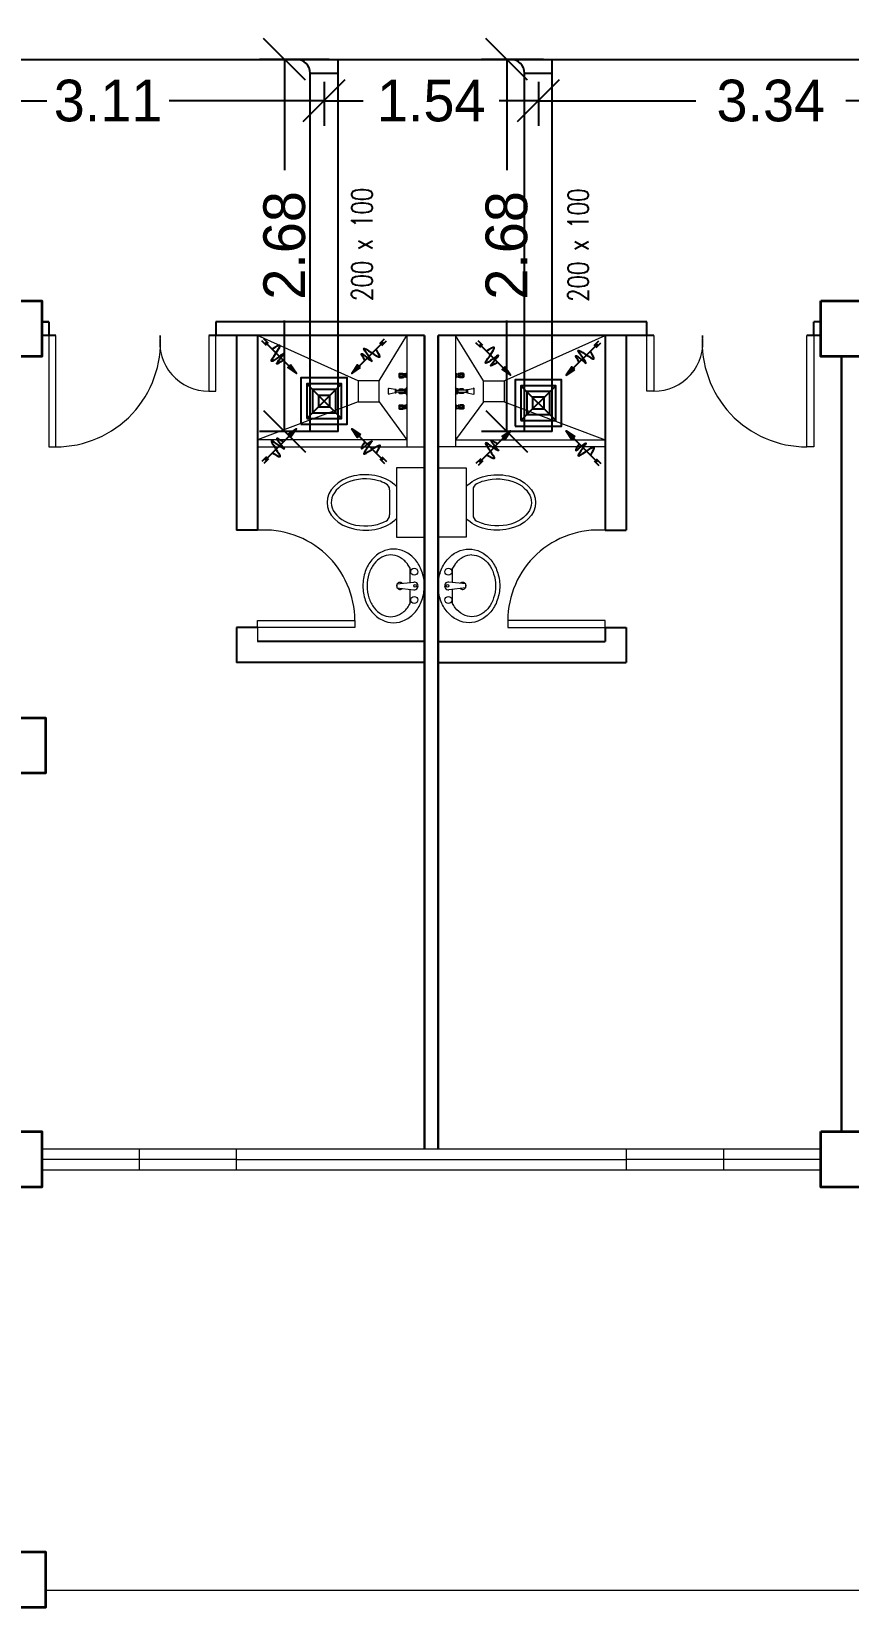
# Model space of a CAD drawing. Header units: inches. Extents: x 57 to 217, y -85 to 29.
# Drawn here: x 184.89 to 190.77, y -19.14 to -7.81 of the extents above; entities that cross this region are included whole.
import ezdxf

# ---------------------------------------------------------------- set-up
doc = ezdxf.new("R2010")
doc.units = ezdxf.units.IN
doc.header["$MEASUREMENT"] = 0
for name, color, linetype in [('AIR', 7, 'Continuous'), ('AIR-00', 8, 'Continuous'), ('AIR-03', 30, 'Continuous'), ('dimen', 7, 'Continuous'), ('ducting label', 7, 'Continuous'), ('exhaust', 7, 'Continuous')]:
    doc.layers.add(name, color=color, linetype=linetype)
doc.styles.add('Arch-Dim', font='simplex.shx', dxfattribs={"width": 0.75})
doc.dimstyles.new('Copy of dimension', dxfattribs={"dimtxt": 0.3, "dimasz": 0.3, "dimexe": 0.18, "dimexo": 0.0625, "dimgap": 0.09, "dimtad": 0, "dimzin": 0, "dimdsep": 46, "dimtxsty": 'Standard', "dimblk": 'OBLIQUE', "dimcen": 0.09, "dimclrd": 256, "dimclre": 256, "dimclrt": 256, "dimadec": 0, "dimazin": 0, "dimtfac": 1, "dimtofl": 0, "dimtmove": 0, "dimatfit": 3, "dimldrblk": 'OBLIQUE', "dimfxl": 1, "dimtolj": 1, "dimtzin": 0, "dimarcsym": 0})

# ---------------------------------------------------------------- blocks, each defined once
blk = doc.blocks.new('GRILL-C-IN')
at = {"layer": 'AIR-00', "ltscale": 3}
for p, q in [((-0.623, 0.601), (-0.674, 0.651)), ((-0.601, 0.623), (-0.651, 0.674)), ((-0.637, 0.637), (-0.3, 0.3)), ((0.637, 0.637), (0.3, 0.3)), ((0.601, 0.623), (0.651, 0.674)), ((0.623, 0.601), (0.674, 0.651)), ((-0.637, -0.637), (-0.3, -0.3)), ((0.637, -0.637), (0.3, -0.3)), ((-0.623, -0.601), (-0.674, -0.651)), ((-0.601, -0.623), (-0.651, -0.674)), ((0.601, -0.623), (0.651, -0.674)), ((0.623, -0.601), (0.674, -0.651))]:
    blk.add_line(p, q, dxfattribs=at)
at = {"layer": 'AIR-00', "color": 50}
for p, q in [((-0.188, 0.187), (0.187, -0.188)), ((0.187, 0.187), (-0.188, -0.188))]:
    blk.add_line(p, q, dxfattribs=at)
at = {"layer": 'AIR-00', "ltscale": 3}
for points in [[(-0.362, 0.393), (-0.393, 0.362), (-0.3, 0.3)], [(0.393, 0.362), (0.362, 0.393), (0.3, 0.3)], [(-0.362, -0.393), (-0.393, -0.362), (-0.3, -0.3)], [(0.393, -0.362), (0.362, -0.393), (0.3, -0.3)]]:
    blk.add_lwpolyline(points, close=True, dxfattribs=at)
at = {"layer": 'AIR-00', "color": 50}
for points in [[(-0.188, -0.188), (0.187, -0.188), (0.187, 0.187), (-0.188, 0.187)], [(-0.125, -0.125), (0.125, -0.125), (0.125, 0.125), (-0.125, 0.125)], [(-0.062, -0.062), (0.062, -0.062), (0.062, 0.062), (-0.062, 0.062)]]:
    blk.add_lwpolyline(points, close=True, dxfattribs=at)
at = {"layer": 'AIR-00', "ltscale": 3}
for points in [[(-0.441, 0.441), (-0.512, 0.404), (-0.432, 0.514), (-0.568, 0.43), (-0.477, 0.6), (-0.561, 0.561)], [(0.441, 0.441), (0.404, 0.512), (0.514, 0.432), (0.43, 0.568), (0.6, 0.477), (0.561, 0.561)], [(-0.441, -0.441), (-0.512, -0.404), (-0.432, -0.514), (-0.568, -0.43), (-0.477, -0.6), (-0.561, -0.561)], [(0.441, -0.441), (0.404, -0.512), (0.514, -0.432), (0.43, -0.568), (0.6, -0.477), (0.561, -0.561)]]:
    blk.add_spline(points, degree=3, dxfattribs=at)
for points in [[(-0.3, 0.3), (-0.362, 0.393), (-0.393, 0.362)], [(0.3, 0.3), (0.393, 0.362), (0.362, 0.393)], [(-0.3, -0.3), (-0.362, -0.393), (-0.393, -0.362)], [(0.3, -0.3), (0.393, -0.362), (0.362, -0.393)]]:
    blk.add_solid(points, dxfattribs=at)
at = {"layer": 'AIR-03', "color": 6}
blk.add_lwpolyline([(-0.25, -0.25), (0.25, -0.25), (0.25, 0.25), (-0.25, 0.25)], close=True, dxfattribs=at)
blk = doc.blocks.new('_Oblique')
at = {"color": 0, "linetype": 'ByBlock', "lineweight": -2}
blk.add_line((-0.5, -0.5), (0.5, 0.5), dxfattribs=at)
blk = doc.blocks.new('*D65')
at = {"layer": 'Defpoints', "color": 0, "transparency": 16777216}
for p in [(183.891, -7.51), (186.999, -8.11), (186.999, -8.308)]:
    blk.add_point(p, dxfattribs=at)
at = {"layer": 'dimen', "lineweight": -2, "transparency": 16777216}
for p, q in [((183.891, -7.572), (183.891, -8.488)), ((186.999, -8.172), (186.999, -8.488)), ((183.891, -8.308), (185.005, -8.308)), ((186.999, -8.308), (185.885, -8.308))]:
    blk.add_line(p, q, dxfattribs=at)
at = {"layer": 'dimen', "lineweight": -2, "transparency": 16777216, "xscale": 0.3, "yscale": 0.3, "zscale": 0.3, "rotation": 180}
blk.add_blockref('_Oblique', (183.891, -8.308), dxfattribs=at)
at = {"layer": 'dimen', "lineweight": -2, "transparency": 16777216, "xscale": 0.3, "yscale": 0.3, "zscale": 0.3}
blk.add_blockref('_Oblique', (186.999, -8.308), dxfattribs=at)
at = {"layer": 'dimen', "transparency": 16777216, "insert": (185.445, -8.308), "char_height": 0.3, "attachment_point": 5}
blk.add_mtext('\\A1;3.11', dxfattribs=at)
blk = doc.blocks.new('*D66')
at = {"layer": 'Defpoints', "color": 0, "transparency": 16777216}
for p in [(186.999, -8.11), (188.54, -8.11), (188.54, -8.308)]:
    blk.add_point(p, dxfattribs=at)
at = {"layer": 'dimen', "lineweight": -2, "transparency": 16777216}
for p, q in [((186.999, -8.172), (186.999, -8.488)), ((188.54, -8.172), (188.54, -8.488)), ((186.999, -8.308), (187.279, -8.308)), ((188.54, -8.308), (188.259, -8.308))]:
    blk.add_line(p, q, dxfattribs=at)
at = {"layer": 'dimen', "lineweight": -2, "transparency": 16777216, "xscale": 0.3, "yscale": 0.3, "zscale": 0.3, "rotation": 180}
blk.add_blockref('_Oblique', (186.999, -8.308), dxfattribs=at)
at = {"layer": 'dimen', "lineweight": -2, "transparency": 16777216, "xscale": 0.3, "yscale": 0.3, "zscale": 0.3}
blk.add_blockref('_Oblique', (188.54, -8.308), dxfattribs=at)
at = {"layer": 'dimen', "transparency": 16777216, "insert": (187.769, -8.308), "char_height": 0.3, "attachment_point": 5}
blk.add_mtext('\\A1;1.54', dxfattribs=at)
blk = doc.blocks.new('*D67')
at = {"layer": 'Defpoints', "color": 0, "transparency": 16777216}
for p in [(191.882, -7.51), (188.54, -8.11), (191.882, -8.308)]:
    blk.add_point(p, dxfattribs=at)
at = {"layer": 'dimen', "lineweight": -2, "transparency": 16777216}
for p, q in [((191.882, -7.572), (191.882, -8.488)), ((188.54, -8.172), (188.54, -8.488)), ((188.54, -8.308), (189.671, -8.308)), ((191.882, -8.308), (190.751, -8.308))]:
    blk.add_line(p, q, dxfattribs=at)
at = {"layer": 'dimen', "lineweight": -2, "transparency": 16777216, "xscale": 0.3, "yscale": 0.3, "zscale": 0.3, "rotation": 180}
blk.add_blockref('_Oblique', (188.54, -8.308), dxfattribs=at)
at = {"layer": 'dimen', "lineweight": -2, "transparency": 16777216, "xscale": 0.3, "yscale": 0.3, "zscale": 0.3}
blk.add_blockref('_Oblique', (191.882, -8.308), dxfattribs=at)
at = {"layer": 'dimen', "transparency": 16777216, "insert": (190.211, -8.308), "char_height": 0.3, "attachment_point": 5}
blk.add_mtext('\\A1;3.34', dxfattribs=at)
blk = doc.blocks.new('*D20')
at = {"layer": 'Defpoints', "color": 0, "transparency": 16777216}
for p in [(187.099, -8.01), (186.714, -10.686), (187.099, -10.686)]:
    blk.add_point(p, dxfattribs=at)
at = {"layer": 'dimen', "lineweight": -2, "transparency": 16777216}
for p, q in [((187.036, -8.01), (186.534, -8.01)), ((186.714, -8.01), (186.714, -8.808)), ((186.714, -10.686), (186.714, -9.888)), ((187.036, -10.686), (186.534, -10.686))]:
    blk.add_line(p, q, dxfattribs=at)
at = {"layer": 'dimen', "lineweight": -2, "transparency": 16777216, "xscale": 0.3, "yscale": 0.3, "zscale": 0.3}
for p, rotation in [((186.714, -8.01), 90), ((186.714, -10.686), 270)]:
    blk.add_blockref('_Oblique', p, dxfattribs=dict(at, rotation=rotation))
at = {"layer": 'dimen', "transparency": 16777216, "insert": (186.714, -9.348), "char_height": 0.3, "attachment_point": 5, "rotation": 90}
blk.add_mtext('\\A1;2.68', dxfattribs=at)
blk = doc.blocks.new('*D21')
at = {"layer": 'Defpoints', "color": 0, "transparency": 16777216}
for p in [(188.64, -8.01), (188.312, -10.686), (188.64, -10.686)]:
    blk.add_point(p, dxfattribs=at)
at = {"layer": 'dimen', "lineweight": -2, "transparency": 16777216}
for p, q in [((188.577, -8.01), (188.132, -8.01)), ((188.312, -8.01), (188.312, -8.808)), ((188.312, -10.686), (188.312, -9.888)), ((188.577, -10.686), (188.132, -10.686))]:
    blk.add_line(p, q, dxfattribs=at)
at = {"layer": 'dimen', "lineweight": -2, "transparency": 16777216, "xscale": 0.3, "yscale": 0.3, "zscale": 0.3}
for p, rotation in [((188.312, -8.01), 90), ((188.312, -10.686), 270)]:
    blk.add_blockref('_Oblique', p, dxfattribs=dict(at, rotation=rotation))
at = {"layer": 'dimen', "transparency": 16777216, "insert": (188.312, -9.348), "char_height": 0.3, "attachment_point": 5, "rotation": 90}
blk.add_mtext('\\A1;2.68', dxfattribs=at)

msp = doc.modelspace()

# ---------------------------------------------------------------- linework, layer by layer
at = {"color": 8, "lineweight": 25}
for p, q in [((185.02, -9.897), (184.97, -9.897)), ((184.97, -9.897), (185.02, -9.897)), ((185.02, -9.897), (185.02, -9.997)), ((189.32, -9.897), (186.22, -9.897)), ((186.22, -9.897), (186.22, -9.997)), ((189.32, -9.997), (189.32, -9.897)), ((190.57, -9.897), (190.52, -9.897)), ((190.52, -9.997), (190.52, -9.897)), ((185.07, -9.997), (184.97, -9.997)), ((187.72, -9.997), (186.17, -9.997)), ((187.72, -15.847), (187.72, -9.997)), ((187.72, -9.997), (187.72, -15.847)), ((187.82, -15.847), (187.82, -9.997)), ((187.82, -9.997), (187.82, -15.847)), ((189.37, -9.997), (187.82, -9.997)), ((190.57, -9.997), (190.47, -9.997)), ((190.72, -15.722), (190.72, -10.147)), ((190.72, -10.147), (190.72, -15.722)), ((187.72, -12.382), (187.72, -10.432))]:
    msp.add_line(p, q, dxfattribs=at)
at = {"color": 8, "lineweight": 25, "ltscale": 0.3}
for p, q in [((186.37, -9.997), (186.37, -11.397)), ((186.52, -9.997), (186.52, -11.397)), ((189.02, -9.997), (189.02, -11.397)), ((189.17, -9.997), (189.17, -11.397)), ((186.52, -11.397), (186.37, -11.397)), ((189.02, -11.397), (189.17, -11.397)), ((186.37, -12.097), (186.37, -12.347)), ((186.52, -12.097), (186.37, -12.097)), ((189.02, -12.097), (189.02, -12.197)), ((189.02, -12.097), (189.17, -12.097)), ((189.17, -12.097), (189.17, -12.347)), ((187.72, -12.197), (186.52, -12.197)), ((187.82, -12.197), (189.02, -12.197)), ((187.72, -12.347), (186.37, -12.347)), ((187.82, -12.347), (189.17, -12.347))]:
    msp.add_line(p, q, dxfattribs=at)
at = {"color": 8, "lineweight": 9}
for p, q in [((187.595, -9.997), (186.52, -9.997)), ((187.595, -9.997), (187.595, -10.797)), ((187.945, -9.997), (187.945, -10.797)), ((187.536, -10.27), (187.536, -10.296)), ((187.536, -10.27), (187.538, -10.27)), ((187.536, -10.296), (187.538, -10.296)), ((187.538, -10.27), (187.54, -10.266)), ((187.538, -10.27), (187.538, -10.296)), ((187.538, -10.296), (187.54, -10.3)), ((187.54, -10.266), (187.54, -10.3)), ((187.54, -10.266), (187.562, -10.266)), ((187.54, -10.3), (187.562, -10.3)), ((187.548, -10.27), (187.561, -10.27)), ((187.548, -10.277), (187.56, -10.277)), ((187.548, -10.289), (187.56, -10.289)), ((187.548, -10.296), (187.561, -10.296)), ((187.562, -10.266), (187.566, -10.269)), ((187.562, -10.27), (187.562, -10.277)), ((187.562, -10.296), (187.562, -10.289)), ((187.562, -10.3), (187.566, -10.298)), ((187.567, -10.269), (187.573, -10.269)), ((187.567, -10.297), (187.573, -10.297)), ((187.573, -10.269), (187.576, -10.27)), ((187.573, -10.269), (187.573, -10.297)), ((187.573, -10.297), (187.576, -10.296)), ((187.576, -10.27), (187.576, -10.296)), ((187.587, -10.272), (187.576, -10.272)), ((187.587, -10.294), (187.576, -10.294)), ((187.594, -10.266), (187.587, -10.269)), ((187.587, -10.269), (187.587, -10.297)), ((187.594, -10.3), (187.587, -10.297)), ((187.594, -10.266), (187.594, -10.3)), ((187.594, -10.266), (187.595, -10.266)), ((187.594, -10.3), (187.595, -10.3)), ((187.595, -10.266), (187.595, -10.3)), ((187.945, -10.266), (187.945, -10.3)), ((187.946, -10.266), (187.945, -10.266)), ((187.946, -10.3), (187.945, -10.3)), ((187.946, -10.266), (187.946, -10.3)), ((187.946, -10.266), (187.952, -10.269)), ((187.946, -10.3), (187.952, -10.297)), ((187.952, -10.269), (187.952, -10.297)), ((187.952, -10.272), (187.964, -10.272)), ((187.952, -10.294), (187.964, -10.294)), ((187.966, -10.269), (187.964, -10.27)), ((187.964, -10.27), (187.964, -10.296)), ((187.966, -10.297), (187.964, -10.296)), ((187.966, -10.269), (187.966, -10.297)), ((187.972, -10.269), (187.966, -10.269)), ((187.972, -10.297), (187.966, -10.297)), ((187.978, -10.266), (187.974, -10.269)), ((187.978, -10.3), (187.974, -10.298)), ((188, -10.266), (187.978, -10.266)), ((187.978, -10.27), (187.978, -10.277)), ((187.978, -10.296), (187.978, -10.289)), ((188, -10.3), (187.978, -10.3)), ((187.991, -10.27), (187.979, -10.27)), ((187.991, -10.277), (187.979, -10.277)), ((187.991, -10.289), (187.979, -10.289)), ((187.991, -10.296), (187.979, -10.296)), ((188, -10.266), (188, -10.3)), ((188.002, -10.27), (188, -10.266)), ((188.002, -10.296), (188, -10.3)), ((188.002, -10.27), (188.002, -10.296)), ((188.004, -10.27), (188.002, -10.27)), ((188.004, -10.296), (188.002, -10.296)), ((188.004, -10.27), (188.004, -10.296)), ((187.463, -10.416), (187.463, -10.377)), ((187.509, -10.384), (187.468, -10.376)), ((187.509, -10.409), (187.468, -10.418)), ((187.517, -10.384), (187.509, -10.384)), ((187.509, -10.384), (187.509, -10.409)), ((187.509, -10.384), (187.509, -10.409)), ((187.509, -10.409), (187.517, -10.409)), ((187.517, -10.409), (187.517, -10.384)), ((187.517, -10.389), (187.579, -10.389)), ((187.579, -10.404), (187.517, -10.404)), ((187.536, -10.384), (187.536, -10.389)), ((187.536, -10.384), (187.538, -10.384)), ((187.536, -10.404), (187.536, -10.41)), ((187.536, -10.41), (187.538, -10.41)), ((187.538, -10.384), (187.54, -10.38)), ((187.538, -10.384), (187.538, -10.389)), ((187.538, -10.404), (187.538, -10.41)), ((187.538, -10.41), (187.54, -10.413)), ((187.54, -10.38), (187.54, -10.389)), ((187.54, -10.38), (187.562, -10.38)), ((187.54, -10.404), (187.54, -10.413)), ((187.54, -10.413), (187.562, -10.413)), ((187.548, -10.384), (187.561, -10.384)), ((187.548, -10.41), (187.561, -10.41)), ((187.562, -10.38), (187.566, -10.382)), ((187.562, -10.383), (187.562, -10.389)), ((187.562, -10.41), (187.562, -10.404)), ((187.562, -10.413), (187.566, -10.411)), ((187.567, -10.383), (187.573, -10.383)), ((187.567, -10.411), (187.573, -10.411)), ((187.573, -10.383), (187.573, -10.389)), ((187.573, -10.383), (187.576, -10.383)), ((187.573, -10.404), (187.573, -10.411)), ((187.573, -10.411), (187.576, -10.41)), ((187.576, -10.383), (187.576, -10.389)), ((187.579, -10.385), (187.576, -10.385)), ((187.576, -10.404), (187.576, -10.41)), ((187.579, -10.408), (187.576, -10.408)), ((187.579, -10.414), (187.579, -10.379)), ((187.579, -10.379), (187.589, -10.379)), ((187.579, -10.389), (187.579, -10.404)), ((187.589, -10.414), (187.579, -10.414)), ((187.589, -10.379), (187.595, -10.368)), ((187.589, -10.414), (187.589, -10.379)), ((187.589, -10.379), (187.589, -10.414)), ((187.595, -10.426), (187.589, -10.414)), ((187.595, -10.368), (187.595, -10.426)), ((187.951, -10.379), (187.945, -10.368)), ((187.945, -10.368), (187.945, -10.426)), ((187.945, -10.426), (187.951, -10.414)), ((187.951, -10.414), (187.951, -10.379)), ((187.96, -10.379), (187.951, -10.379)), ((187.951, -10.379), (187.951, -10.414)), ((187.951, -10.414), (187.96, -10.414)), ((187.96, -10.414), (187.96, -10.379)), ((187.96, -10.385), (187.964, -10.385)), ((188.023, -10.389), (187.96, -10.389)), ((187.96, -10.389), (187.96, -10.404)), ((187.96, -10.404), (188.023, -10.404)), ((187.96, -10.408), (187.964, -10.408)), ((187.964, -10.383), (187.964, -10.389)), ((187.966, -10.383), (187.964, -10.383)), ((187.964, -10.404), (187.964, -10.41)), ((187.966, -10.411), (187.964, -10.41)), ((187.966, -10.383), (187.966, -10.389)), ((187.972, -10.383), (187.966, -10.383)), ((187.966, -10.404), (187.966, -10.411)), ((187.972, -10.411), (187.966, -10.411)), ((187.978, -10.38), (187.974, -10.382)), ((187.978, -10.413), (187.974, -10.411)), ((188, -10.38), (187.978, -10.38)), ((187.978, -10.383), (187.978, -10.389)), ((187.978, -10.41), (187.978, -10.404)), ((188, -10.413), (187.978, -10.413)), ((187.991, -10.384), (187.979, -10.384)), ((187.991, -10.41), (187.979, -10.41)), ((188, -10.38), (188, -10.389)), ((188.002, -10.384), (188, -10.38)), ((188, -10.404), (188, -10.413)), ((188.002, -10.41), (188, -10.413)), ((188.002, -10.384), (188.002, -10.389)), ((188.004, -10.384), (188.002, -10.384)), ((188.002, -10.404), (188.002, -10.41)), ((188.004, -10.41), (188.002, -10.41)), ((188.004, -10.384), (188.004, -10.389)), ((188.004, -10.404), (188.004, -10.41)), ((188.023, -10.384), (188.03, -10.384)), ((188.023, -10.409), (188.023, -10.384)), ((188.03, -10.409), (188.023, -10.409)), ((188.03, -10.384), (188.072, -10.376)), ((188.03, -10.384), (188.03, -10.409)), ((188.03, -10.384), (188.03, -10.409)), ((188.03, -10.409), (188.072, -10.418)), ((188.077, -10.416), (188.077, -10.377)), ((187.536, -10.497), (187.538, -10.497)), ((187.536, -10.497), (187.536, -10.523)), ((187.536, -10.523), (187.538, -10.523)), ((187.538, -10.497), (187.54, -10.494)), ((187.538, -10.497), (187.538, -10.523)), ((187.538, -10.523), (187.54, -10.527)), ((187.54, -10.494), (187.562, -10.494)), ((187.54, -10.494), (187.54, -10.527)), ((187.54, -10.527), (187.562, -10.527)), ((187.548, -10.497), (187.561, -10.497)), ((187.548, -10.504), (187.56, -10.504)), ((187.548, -10.516), (187.56, -10.516)), ((187.548, -10.523), (187.561, -10.523)), ((187.562, -10.494), (187.566, -10.496)), ((187.562, -10.497), (187.562, -10.504)), ((187.562, -10.524), (187.562, -10.516)), ((187.562, -10.527), (187.566, -10.525)), ((187.567, -10.496), (187.573, -10.496)), ((187.567, -10.524), (187.573, -10.524)), ((187.573, -10.496), (187.573, -10.524)), ((187.573, -10.496), (187.576, -10.497)), ((187.573, -10.524), (187.576, -10.524)), ((187.576, -10.497), (187.576, -10.524)), ((187.587, -10.499), (187.576, -10.499)), ((187.587, -10.522), (187.576, -10.522)), ((187.594, -10.493), (187.587, -10.497)), ((187.587, -10.497), (187.587, -10.524)), ((187.594, -10.527), (187.587, -10.524)), ((187.594, -10.493), (187.595, -10.493)), ((187.594, -10.493), (187.594, -10.527)), ((187.594, -10.527), (187.595, -10.527)), ((187.595, -10.493), (187.595, -10.527)), ((187.946, -10.493), (187.945, -10.493)), ((187.945, -10.493), (187.945, -10.527)), ((187.946, -10.527), (187.945, -10.527)), ((187.946, -10.493), (187.952, -10.497)), ((187.946, -10.493), (187.946, -10.527)), ((187.946, -10.527), (187.952, -10.524)), ((187.952, -10.497), (187.952, -10.524)), ((187.952, -10.499), (187.964, -10.499)), ((187.952, -10.522), (187.964, -10.522)), ((187.966, -10.496), (187.964, -10.497)), ((187.964, -10.497), (187.964, -10.524)), ((187.966, -10.524), (187.964, -10.524)), ((187.972, -10.496), (187.966, -10.496)), ((187.966, -10.496), (187.966, -10.524)), ((187.972, -10.524), (187.966, -10.524)), ((187.978, -10.494), (187.974, -10.496)), ((187.978, -10.527), (187.974, -10.525)), ((188, -10.494), (187.978, -10.494)), ((187.978, -10.497), (187.978, -10.504)), ((187.978, -10.524), (187.978, -10.516)), ((188, -10.527), (187.978, -10.527)), ((187.991, -10.497), (187.979, -10.497)), ((187.991, -10.504), (187.979, -10.504)), ((187.991, -10.516), (187.979, -10.516)), ((187.991, -10.523), (187.979, -10.523)), ((188.002, -10.497), (188, -10.494)), ((188, -10.494), (188, -10.527)), ((188.002, -10.523), (188, -10.527)), ((188.004, -10.497), (188.002, -10.497)), ((188.002, -10.497), (188.002, -10.523)), ((188.004, -10.523), (188.002, -10.523)), ((188.004, -10.497), (188.004, -10.523)), ((187.72, -10.947), (187.52, -10.947)), ((187.52, -10.947), (187.52, -11.447)), ((187.72, -11.447), (187.72, -10.947)), ((187.82, -10.947), (188.02, -10.947)), ((187.82, -11.447), (187.82, -10.947)), ((188.02, -10.947), (188.02, -11.447)), ((187.47, -11.106), (187.47, -11.287)), ((188.07, -11.106), (188.07, -11.287)), ((187.52, -11.447), (187.72, -11.447)), ((188.02, -11.447), (187.82, -11.447)), ((187.618, -11.772), (187.618, -11.67)), ((187.922, -11.772), (187.922, -11.67)), ((187.522, -11.782), (187.644, -11.769)), ((188.018, -11.782), (187.896, -11.769)), ((187.522, -11.811), (187.644, -11.825)), ((188.018, -11.811), (187.896, -11.825)), ((184.97, -15.847), (187.72, -15.847)), ((184.97, -15.847), (184.97, -15.997)), ((185.67, -15.847), (185.67, -15.997)), ((186.37, -15.997), (186.37, -15.847)), ((187.72, -15.847), (187.82, -15.847)), ((187.82, -15.847), (190.57, -15.847)), ((189.17, -15.847), (189.17, -15.997)), ((189.87, -15.847), (189.87, -15.997)), ((190.57, -15.997), (190.57, -15.847)), ((186.37, -15.922), (184.97, -15.922)), ((186.37, -15.922), (189.17, -15.922)), ((190.57, -15.922), (189.17, -15.922)), ((184.97, -15.997), (187.82, -15.997)), ((187.72, -15.997), (190.57, -15.997)), ((200.32, -19.022), (184.995, -19.022))]:
    msp.add_line(p, q, dxfattribs=at)
at = {"color": 8, "lineweight": 9, "ltscale": 0.3}
for p, q in [((187.245, -10.322), (186.52, -9.997)), ((187.395, -10.322), (187.595, -9.997)), ((188.145, -10.322), (187.945, -9.997)), ((188.295, -10.322), (189.02, -9.997)), ((187.245, -10.472), (186.52, -10.747)), ((187.395, -10.472), (187.595, -10.747)), ((188.145, -10.472), (187.945, -10.747)), ((188.295, -10.472), (189.02, -10.747))]:
    msp.add_line(p, q, dxfattribs=at)
at = {"color": 8, "lineweight": 13, "ltscale": 0.3}
msp.add_line((186.52, -12.097), (186.52, -12.197), dxfattribs=at)
at = {"color": 8, "lineweight": 35}
for points in [[(184.57, -9.747), (184.97, -9.747), (184.97, -10.147), (184.57, -10.147)], [(190.57, -9.747), (190.97, -9.747), (190.97, -10.147), (190.57, -10.147)], [(184.595, -12.745), (184.995, -12.745), (184.995, -13.145), (184.595, -13.145)], [(184.57, -15.722), (184.97, -15.722), (184.97, -16.122), (184.57, -16.122)], [(190.57, -15.722), (190.97, -15.722), (190.97, -16.122), (190.57, -16.122)], [(184.595, -18.745), (184.995, -18.745), (184.995, -19.145), (184.595, -19.145)]]:
    msp.add_lwpolyline(points, close=True, dxfattribs=at)
at = {"color": 8, "lineweight": 13, "ltscale": 0.03}
for points in [[(185.07, -9.997), (185.02, -9.997), (185.02, -10.797), (185.07, -10.797)], [(186.22, -9.997), (186.17, -9.997), (186.17, -10.397), (186.22, -10.397)], [(189.32, -9.997), (189.37, -9.997), (189.37, -10.397), (189.32, -10.397)], [(190.47, -9.997), (190.52, -9.997), (190.52, -10.797), (190.47, -10.797)], [(186.52, -12.097), (186.52, -12.047), (187.22, -12.047), (187.22, -12.097)], [(189.02, -12.097), (189.02, -12.047), (188.32, -12.047), (188.32, -12.097)]]:
    msp.add_lwpolyline(points, close=True, dxfattribs=at)
at = {"color": 8, "lineweight": 9, "ltscale": 0.03}
for points in [[(187.395, -10.472), (187.395, -10.322), (187.245, -10.322), (187.245, -10.472)], [(188.145, -10.472), (188.145, -10.322), (188.295, -10.322), (188.295, -10.472)]]:
    msp.add_lwpolyline(points, close=True, dxfattribs=at)
at = {"color": 8, "lineweight": 9, "ltscale": 0.3}
for points in [[(187.595, -10.747), (186.52, -10.747), (186.52, -10.797), (187.72, -10.797), (187.72, -10.797)], [(187.945, -10.747), (189.02, -10.747), (189.02, -10.797), (187.82, -10.797), (187.82, -10.797)]]:
    msp.add_lwpolyline(points, dxfattribs=at)
at = {"color": 8, "lineweight": 9}
for points in [[(187.499, -11.532, 0.11576), (187.416, -11.551, 0.104047), (187.343, -11.609, 0.090875), (187.295, -11.693, 0.083344), (187.278, -11.797, 0.083344), (187.295, -11.9, 0.090875), (187.343, -11.984, 0.104047), (187.416, -12.042, 0.11576), (187.499, -12.062, 0.11576), (187.581, -12.042, 0.104047), (187.655, -11.984, 0.090875), (187.702, -11.9, 0.083344), (187.72, -11.797, 0.083344), (187.702, -11.693, 0.090875), (187.655, -11.609, 0.104047), (187.581, -11.551, 0.11576)], [(188.041, -11.532, -0.11576), (188.123, -11.551, -0.104047), (188.197, -11.609, -0.090875), (188.244, -11.693, -0.083344), (188.262, -11.797, -0.083344), (188.244, -11.9, -0.090875), (188.197, -11.984, -0.104047), (188.123, -12.042, -0.11576), (188.041, -12.062, -0.11576), (187.958, -12.042, -0.104047), (187.885, -11.984, -0.090875), (187.837, -11.9, -0.083344), (187.82, -11.797, -0.083344), (187.837, -11.693, -0.090875), (187.885, -11.609, -0.104047), (187.958, -11.551, -0.11576)]]:
    msp.add_lwpolyline(points, format="xyb", close=True, dxfattribs=at)
for points in [[(187.478, -11.574, 0.124838), (187.415, -11.59, 0.105788), (187.358, -11.639, 0.086697), (187.321, -11.709, 0.076776), (187.308, -11.797, 0.076776), (187.321, -11.884, 0.086697), (187.358, -11.954, 0.105788), (187.415, -12.003, 0.124838), (187.478, -12.019, 0.124838), (187.54, -12.003, 0.105788), (187.598, -11.954, 0.040067), (187.618, -11.923), (187.618, -11.821, 0.040067)], [(188.062, -11.574, -0.124838), (188.124, -11.59, -0.105788), (188.182, -11.639, -0.086697), (188.218, -11.709, -0.076776), (188.232, -11.797, -0.076776), (188.218, -11.884, -0.086697), (188.182, -11.954, -0.105788), (188.124, -12.003, -0.124838), (188.062, -12.019, -0.124838), (187.999, -12.003, -0.105788), (187.942, -11.954, -0.040067), (187.922, -11.923), (187.922, -11.821, -0.040067)]]:
    msp.add_lwpolyline(points, format="xyb", dxfattribs=at)
for centre, radius in [((187.647, -11.695), 0.0255), ((187.893, -11.695), 0.0255), ((187.653, -11.797), 0.0095), ((187.886, -11.797), 0.0095), ((187.647, -11.898), 0.0255), ((187.893, -11.898), 0.0255)]:
    msp.add_circle(centre, radius, dxfattribs=at)
at = {"color": 8, "lineweight": 13, "ltscale": 0.03}
for centre, radius, start, end in [((185.07, -10.045), 0.752, 270, 3.6952), ((186.17, -10.044), 0.353, 172.3719, 270), ((189.37, -10.044), 0.353, 270, 7.6281), ((190.47, -10.045), 0.752, 176.3048, 270), ((186.568, -12.047), 0.652, 0, 94.2422), ((188.972, -12.047), 0.652, 85.7578, 180)]:
    msp.add_arc(centre, radius, start, end, dxfattribs=at)
at = {"color": 8, "lineweight": 9}
for centre, radius, start, end in [((187.42, -11.106), 0.05, 0, 61.8499), ((188.12, -11.106), 0.05, 118.1501, 180), ((187.42, -11.287), 0.05, 298.0084, 360), ((188.12, -11.287), 0.05, 180, 241.9916), ((187.478, -11.705), 0.131, 61.5364, 90), ((187.454, -11.749), 0.181, 37.3815, 61.5364), ((187.417, -11.778), 0.228, 28.2037, 37.3815), ((188.123, -11.778), 0.228, 142.6185, 151.7963), ((188.086, -11.749), 0.181, 118.4636, 142.6185), ((188.062, -11.705), 0.131, 90, 118.4636), ((187.616, -11.797), 0.0948, 171.2026, 188.7974), ((187.545, -11.797), 0.025, 48.7978, 143.6932), ((187.647, -11.797), 0.028, 263.7545, 96.2455), ((187.893, -11.797), 0.028, 83.7545, 276.2455), ((187.995, -11.797), 0.025, 36.3068, 131.2022), ((187.924, -11.797), 0.0948, 351.2026, 8.7974), ((187.545, -11.797), 0.025, 161.3793, 198.6207), ((187.545, -11.797), 0.025, 216.3068, 311.2022), ((187.995, -11.797), 0.025, 228.7978, 323.6932), ((187.995, -11.797), 0.025, 341.3793, 18.6207)]:
    msp.add_arc(centre, radius, start, end, dxfattribs=at)
for centre, major_axis, ratio, start_param, end_param in [((187.549, -10.257), (0.00896, 0.00896), 1, 3.15309, 3.864175), ((187.544, -10.283), (0.00268, 0.00268), 1, 1.643677, 3.068487), ((187.549, -10.309), (-0.00896, 0.00896), 1, -0.722807, -0.011722), ((187.549, -10.287), (0.00738, 0.00738), 1, 0.858879, 1.643677), ((187.549, -10.279), (-0.00738, 0.00738), 1, 1.497691, 2.282489), ((187.56, -10.281), (0.00268, 0.00268), 1, 0.157647, 0.785286), ((187.56, -10.285), (0.00268, 0.00268), 1, 3.926878, 4.554518), ((187.561, -10.266), (-0.00268, 0.00268), 1, 2.356082, 2.983721), ((187.561, -10.3), (-0.00268, 0.00268), 1, -1.41315, -0.785511), ((187.554, -10.255), (-0.0118, 0.0118), 1, 2.876824, 3.009049), ((187.555, -10.288), (-0.00887, 0.00887), 1, 4.509022, 4.870036), ((187.555, -10.278), (-0.00887, 0.00887), 1, 2.983721, 3.344735), ((187.554, -10.311), (0.0118, 0.0118), 1, 0.132318, 0.264544), ((187.567, -10.265), (-0.00268, 0.00268), 1, 1.862141, 2.356082), ((187.563, -10.283), (0.00268, 0.00268), 1, 4.915531, 6.079819), ((187.567, -10.301), (-0.00268, 0.00268), 1, -0.785511, -0.291569), ((187.466, -10.414), (-0.00268, 0.00268), 1, 1.354119, 2.724181), ((187.549, -10.371), (0.00896, 0.00896), 1, 3.15309, 3.864175), ((187.549, -10.422), (0.00896, 0.00896), 1, 0.847989, 1.559075), ((187.561, -10.38), (0.00268, 0.00268), 1, 3.926878, 4.554518), ((187.561, -10.414), (0.00268, 0.00268), 1, 0.157647, 0.785286), ((187.554, -10.368), (-0.0118, 0.0118), 1, 2.876824, 3.009049), ((187.554, -10.425), (-0.0118, 0.0118), 1, -1.438478, -1.306252), ((187.567, -10.379), (0.00268, 0.00268), 1, 3.432937, 3.926878), ((187.567, -10.414), (0.00268, 0.00268), 1, 0.785286, 1.279227), ((188.074, -10.379), (-0.00268, -0.00268), 1, 2.92514, 4.295202), ((187.549, -10.485), (0.00896, 0.00896), 1, 3.15309, 3.864175), ((187.544, -10.51), (0.00268, 0.00268), 1, 1.643677, 3.068487), ((187.549, -10.536), (-0.00896, 0.00896), 1, -0.722807, -0.011722), ((187.549, -10.515), (0.00738, 0.00738), 1, 0.858879, 1.643677), ((187.549, -10.506), (-0.00738, 0.00738), 1, 1.497691, 2.282489), ((187.56, -10.508), (0.00268, 0.00268), 1, 0.157647, 0.785286), ((187.56, -10.513), (0.00268, 0.00268), 1, 3.926878, 4.554518), ((187.561, -10.493), (-0.00268, 0.00268), 1, 2.356082, 2.983721), ((187.561, -10.527), (-0.00268, 0.00268), 1, -1.41315, -0.785511), ((187.554, -10.482), (0.0118, 0.0118), 1, 4.44762, 4.579846), ((187.555, -10.515), (-0.00887, 0.00887), 1, 4.509022, 4.870036), ((187.555, -10.505), (-0.00887, 0.00887), 1, 2.983721, 3.344735), ((187.554, -10.539), (0.0118, 0.0118), 1, 0.132318, 0.264544), ((187.567, -10.493), (-0.00268, 0.00268), 1, 1.862141, 2.356082), ((187.563, -10.51), (0.00268, 0.00268), 1, 4.915531, 6.079819), ((187.567, -10.528), (-0.00268, 0.00268), 1, -0.785511, -0.291569), ((187.295, -11.197), (0.275, 0), 0.727273, 0.612555, 5.670631)]:
    msp.add_ellipse(centre, major_axis=major_axis, ratio=ratio, start_param=start_param, end_param=end_param, dxfattribs=at)
at = {"color": 8, "lineweight": 9, "extrusion": (2.88216e-41, -4.99074e-41, -1)}
for centre, major_axis, start_param, end_param in [((187.972, -10.265), (0.00268, -0.00268), 0.291344, 0.785286), ((187.972, -10.301), (0.00268, -0.00268), 3.926878, 4.42082), ((187.977, -10.283), (-0.00268, -0.00268), 0.203142, 1.36743), ((187.984, -10.288), (-0.00887, -0.00887), 1.36743, 1.728443), ((187.984, -10.278), (0.00887, -0.00887), 1.412925, 1.773938), ((187.985, -10.255), (-0.0118, -0.0118), -0.264769, -0.132543), ((187.985, -10.311), (-0.0118, -0.0118), 1.703115, 1.83534), ((187.979, -10.266), (-0.00268, -0.00268), -0.785511, -0.157871), ((187.979, -10.281), (0.00268, -0.00268), 3.299239, 3.926878), ((187.979, -10.285), (0.00268, -0.00268), 0.785286, 1.412925), ((187.979, -10.3), (0.00268, -0.00268), 3.299239, 3.926878), ((187.991, -10.257), (-0.00896, -0.00896), -1.559299, -0.848214), ((187.991, -10.287), (0.00738, -0.00738), 4.000472, 4.78527), ((187.991, -10.279), (-0.00738, -0.00738), 4.639283, 5.424081), ((187.991, -10.309), (0.00896, -0.00896), 3.989582, 4.700667), ((187.996, -10.283), (0.00268, -0.00268), 4.78527, 6.21008), ((187.972, -10.379), (-0.00268, -0.00268), -1.279452, -0.785511), ((187.972, -10.414), (0.00268, -0.00268), 3.926878, 4.42082), ((187.985, -10.368), (0.0118, -0.0118), 1.306028, 1.438253), ((187.985, -10.425), (0.0118, -0.0118), 3.273911, 3.406137), ((187.979, -10.38), (-0.00268, -0.00268), -0.785511, -0.157871), ((187.979, -10.414), (0.00268, -0.00268), 3.299239, 3.926878), ((187.991, -10.371), (0.00896, -0.00896), 0.011497, 0.722582), ((187.991, -10.422), (-0.00896, -0.00896), 2.418785, 3.129871), ((188.074, -10.414), (0.00268, -0.00268), 6.066508, 7.43657), ((187.972, -10.493), (-0.00268, -0.00268), -1.279452, -0.785511), ((187.972, -10.528), (-0.00268, -0.00268), 2.356082, 2.850023), ((187.977, -10.51), (-0.00268, -0.00268), 0.203142, 1.36743), ((187.984, -10.515), (0.00887, -0.00887), 2.938226, 3.299239), ((187.984, -10.505), (-0.00887, -0.00887), -0.157871, 0.203142), ((187.985, -10.482), (-0.0118, -0.0118), -0.264769, -0.132543), ((187.985, -10.539), (-0.0118, -0.0118), 1.703115, 1.83534), ((187.979, -10.493), (0.00268, -0.00268), 0.785286, 1.412925), ((187.979, -10.508), (0.00268, -0.00268), 3.299239, 3.926878), ((187.979, -10.513), (0.00268, -0.00268), 0.785286, 1.412925), ((187.979, -10.527), (-0.00268, -0.00268), 1.728443, 2.356082), ((187.991, -10.485), (-0.00896, -0.00896), -1.559299, -0.848214), ((187.991, -10.515), (0.00738, -0.00738), 4.000472, 4.78527), ((187.991, -10.506), (0.00738, -0.00738), 6.21008, 6.994878), ((187.991, -10.536), (-0.00896, -0.00896), 2.418785, 3.129871), ((187.996, -10.51), (-0.00268, -0.00268), 3.214474, 4.639283)]:
    msp.add_ellipse(centre, major_axis=major_axis, ratio=1, start_param=start_param, end_param=end_param, dxfattribs=at)
at = {"color": 8, "lineweight": 9, "extrusion": (-2.88216e-41, -4.99074e-41, -1)}
msp.add_ellipse((187.466, -10.379), major_axis=(-0.00268, 0.00268), ratio=1, start_param=6.066732, end_param=7.436794, dxfattribs=at)
at = {"color": 8, "lineweight": 9, "extrusion": (0, 0, -1)}
msp.add_ellipse((188.245, -11.197), major_axis=(-0.275, 0), ratio=0.727273, start_param=0.612555, end_param=5.670631, dxfattribs=at)
at = {"color": 8, "lineweight": 9}
for points in [[(187.443, -11.062), (187.427, -11.053), (187.409, -11.046), (187.318, -11.019), (187.231, -11.024), (187.099, -11.082), (187.058, -11.132), (187.044, -11.23), (187.07, -11.282), (187.181, -11.356), (187.265, -11.374), (187.379, -11.358), (187.414, -11.347), (187.443, -11.331)], [(188.096, -11.062), (188.113, -11.053), (188.131, -11.046), (188.222, -11.019), (188.309, -11.024), (188.441, -11.082), (188.482, -11.132), (188.496, -11.23), (188.47, -11.282), (188.358, -11.356), (188.275, -11.374), (188.161, -11.358), (188.126, -11.347), (188.096, -11.331)]]:
    msp.add_open_spline(points, degree=3, knots=[0.937253, 0.937253, 0.937253, 0.937253, 1.185372, 1.185372, 2.113864, 2.113864, 3.042356, 3.042356, 3.970847, 3.970847, 4.899339, 4.899339, 5.346062, 5.346062, 5.346062, 5.346062], dxfattribs=at)
at = {"layer": 'exhaust'}
for p, q in [((176.699, -8.01), (209.403, -8.01)), ((187.099, -10.686), (187.099, -8.01)), ((188.64, -10.686), (188.64, -8.01)), ((186.899, -10.686), (186.899, -8.11)), ((186.899, -8.11), (187.099, -8.11)), ((188.44, -10.686), (188.44, -8.11)), ((188.44, -8.11), (188.64, -8.11)), ((187.099, -10.686), (186.899, -10.686)), ((188.64, -10.686), (188.44, -10.686))]:
    msp.add_line(p, q, dxfattribs=at)
for centre in [(186.799, -8.11), (188.34, -8.11)]:
    msp.add_arc(centre, 0.1, 0, 90, dxfattribs=at)

# ---------------------------------------------------------------- block references
at = {"layer": 'AIR', "xscale": 0.6658363358532475, "yscale": 0.6658363358532475, "zscale": 0.6658363358532475}
for p in [(186.999, -10.468), (188.54, -10.482)]:
    msp.add_blockref('GRILL-C-IN', p, dxfattribs=at)

# ---------------------------------------------------------------- texts
at = {"layer": 'ducting label', "color": 240, "linetype": 'Continuous', "lineweight": 25, "true_color": 0xed1f24, "char_height": 0.15, "attachment_point": 1, "rotation": 90, "style": 'Arch-Dim'}
for insert in [(187.197, -9.748), (188.751, -9.754)]:
    msp.add_mtext_dynamic_manual_height_columns('\\A1;200 x 100', width=1.19515, gutter_width=1.011, heights=[0], dxfattribs=dict(at, insert=insert))

# ---------------------------------------------------------------- dimensions: what is measured, and where the dimension line sits
at = {"layer": 'dimen'}
for base, p1, p2, picture, middle in [((186.999, -8.308), (183.891, -7.51), (186.999, -8.11), '*D65', (185.445, -8.308)), ((191.882, -8.308), (188.54, -8.11), (191.882, -7.51), '*D67', (190.211, -8.308)), ((188.54, -8.308), (186.999, -8.11), (188.54, -8.11), '*D66', (187.769, -8.308))]:
    dim = msp.add_linear_dim(base=base, p1=p1, p2=p2, dimstyle='Copy of dimension', dxfattribs=at)
    dim.commit()
    dim.dimension.update_dxf_attribs({"geometry": picture, "text_midpoint": middle})
for base, p1, p2, picture, middle in [((186.714, -10.686), (187.099, -8.01), (187.099, -10.686), '*D20', (186.714, -9.348)), ((188.312, -10.686), (188.64, -8.01), (188.64, -10.686), '*D21', (188.312, -9.348))]:
    dim = msp.add_linear_dim(base=base, p1=p1, p2=p2, angle=90, dimstyle='Copy of dimension', dxfattribs=at)
    dim.commit()
    dim.dimension.update_dxf_attribs({"geometry": picture, "text_midpoint": middle})

doc.saveas('drawing.dxf')
